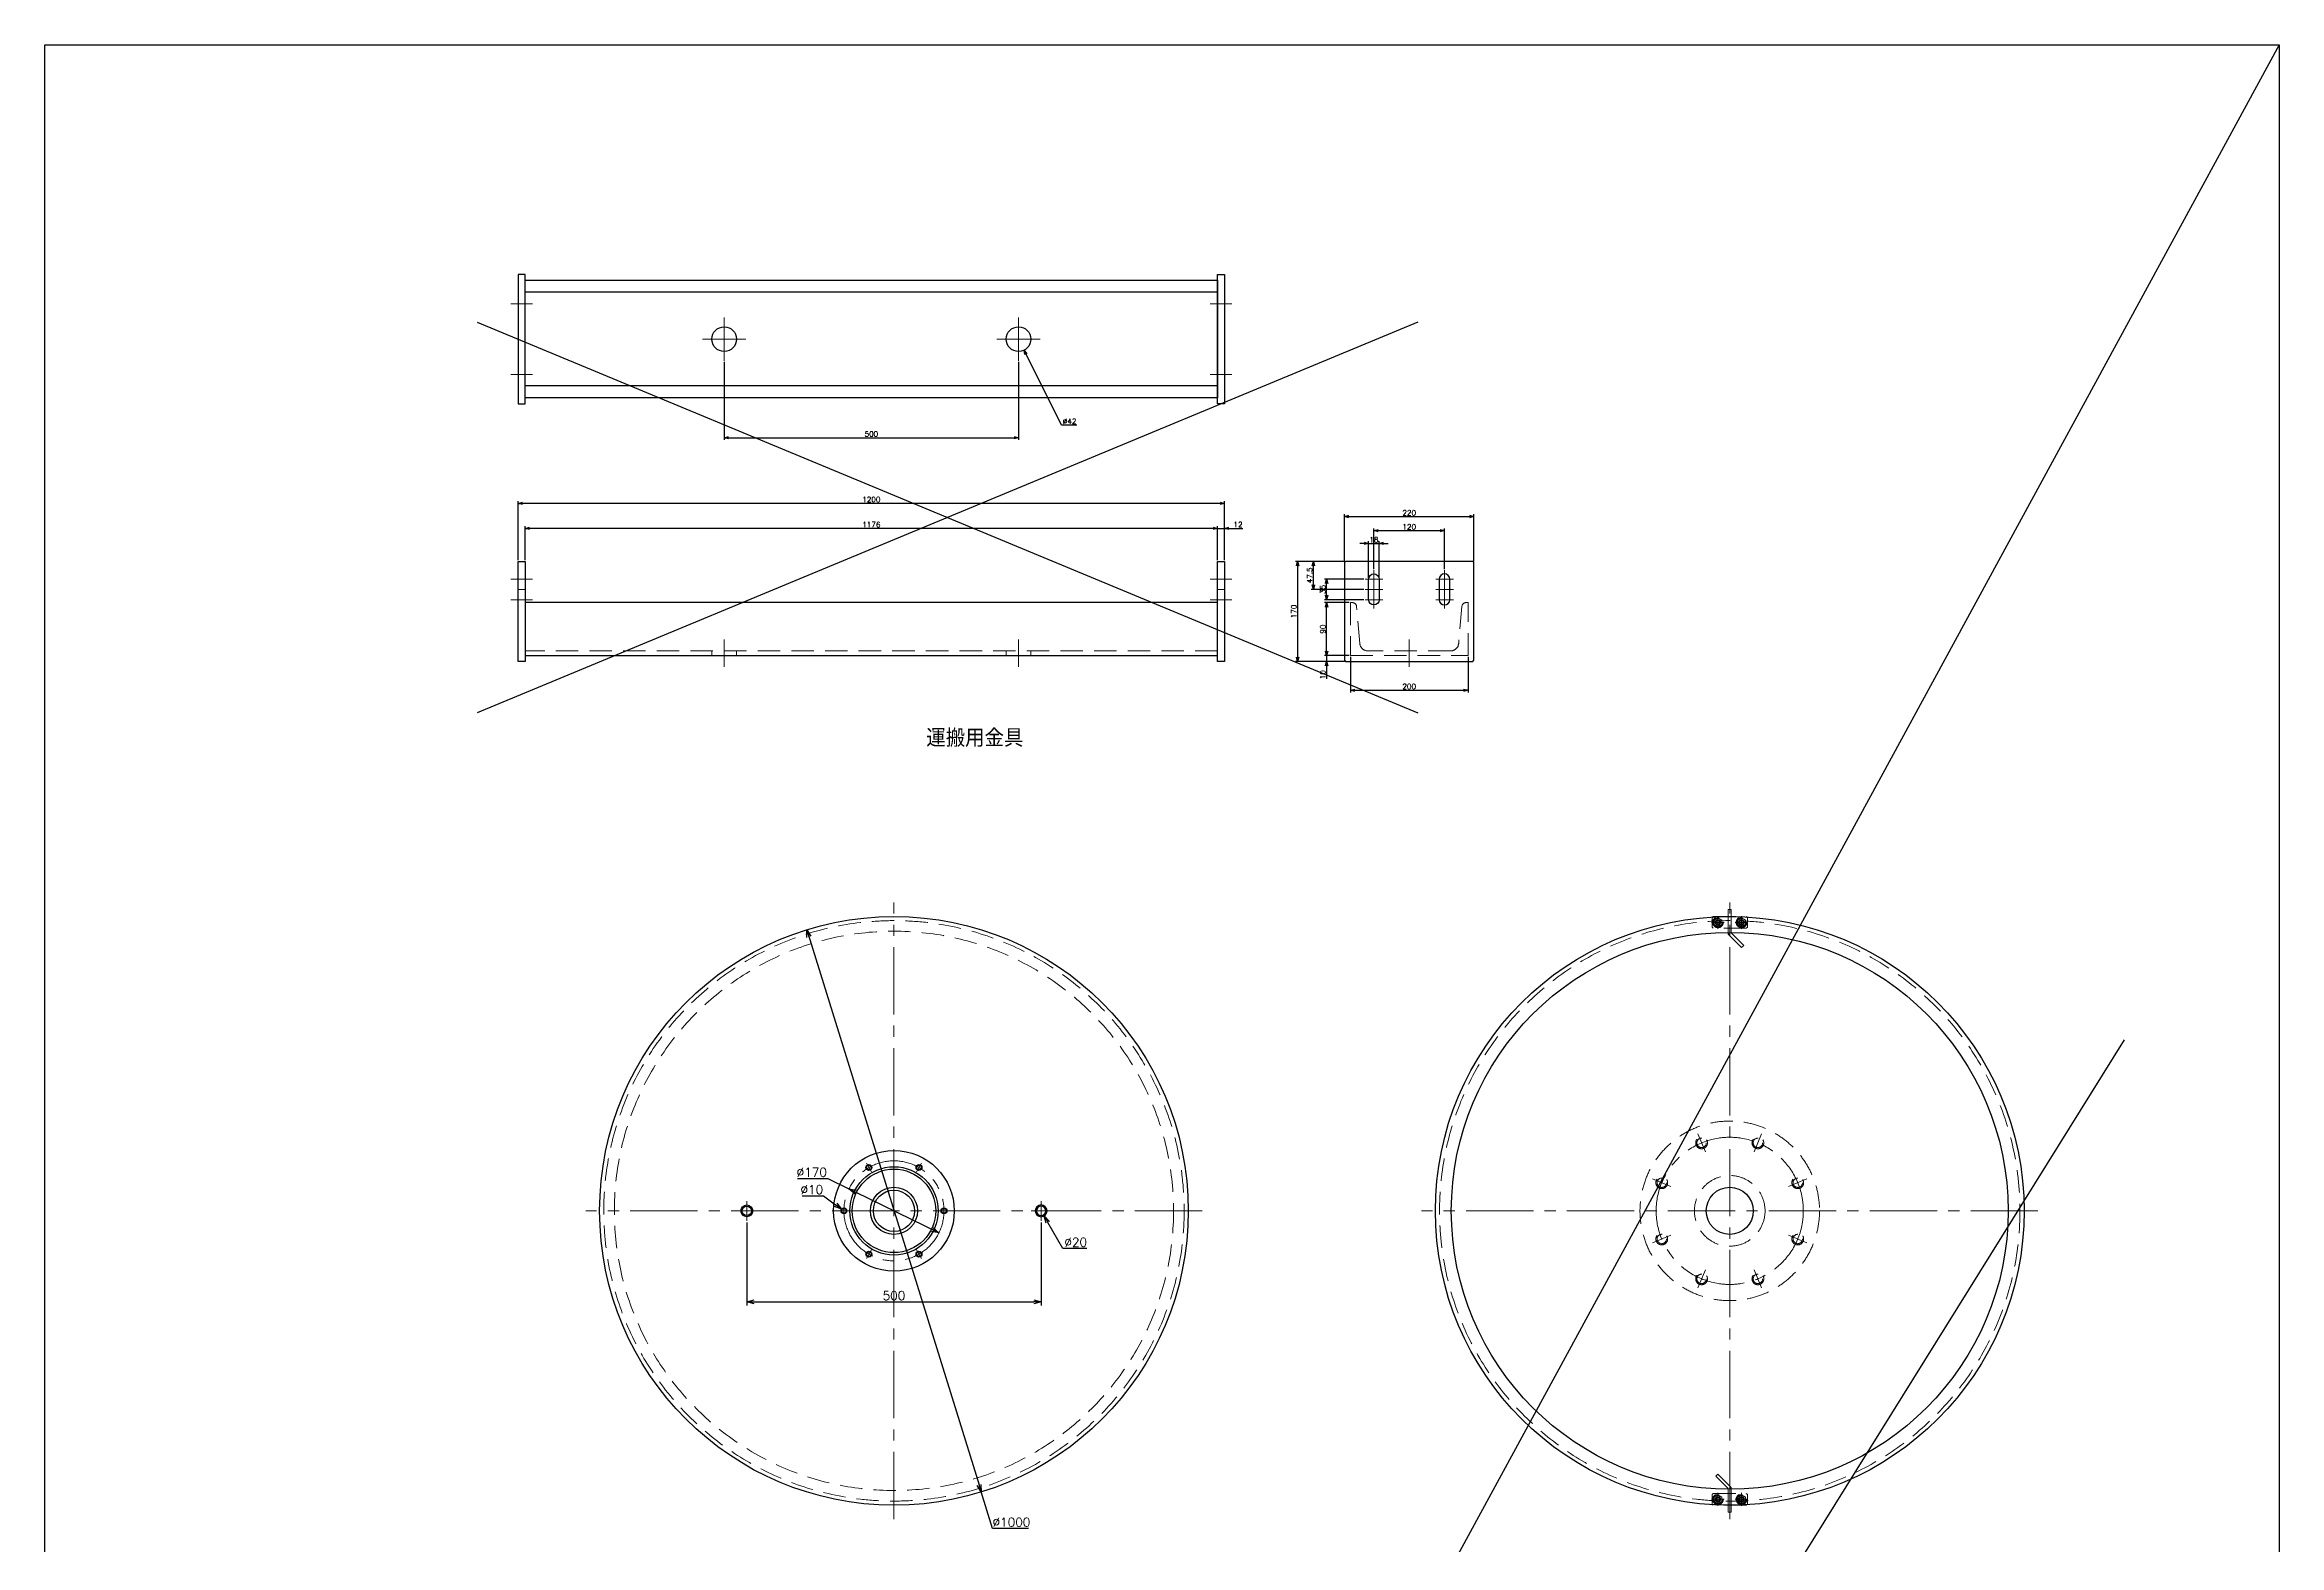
# Model space of a CAD drawing. Header units: millimetres. Extents: x -16130 to 36813, y -8099 to 27484.
# Drawn here: x -184 to 3612, y 20383 to 22932 of the extents above; entities that cross this region are included whole.
import ezdxf

# ---------------------------------------------------------------- set-up
doc = ezdxf.new("R2010")
doc.units = ezdxf.units.MM
doc.header["$LTSCALE"] = 6
doc.header["$PDMODE"] = 99
doc.header["$PDSIZE"] = 1
doc.linetypes.add('CENTER2', pattern=[28.575, 19.05, -3.175, 3.175, -3.175])
doc.linetypes.add('HIDDEN', pattern=[9.525, 6.35, -3.175])
for name, color, linetype, lineweight in [('04_HIDDEN', 2, 'HIDDEN', 13), ('05_CENTER', 4, 'CENTER2', 13), ('08_DIM', 3, 'Continuous', 13)]:
    doc.layers.add(name, color=color, linetype=linetype, lineweight=lineweight)
doc.layers.add('10_DRAFT', color=8, linetype='Continuous', lineweight=0, plot=False)
doc.styles.add('KSS_TXT', font='txt.shx', dxfattribs={"bigfont": 'extfont2.shx'})
doc.styles.add('KSS_TXT_L', font='txt.shx', dxfattribs={"height": 3, "bigfont": 'extfont2.shx'})
doc.dimstyles.new('KSS_DIM', dxfattribs={"dimtxt": 3, "dimasz": 2.5, "dimexe": 1.25, "dimexo": 0.625, "dimtad": 1, "dimdsep": 46, "dimtxsty": 'KSS_TXT', "dimblk": 'OPEN30', "dimcen": 0, "dimazin": 2, "dimtfac": 0.75, "dimtmove": 0, "dimatfit": 3, "dimldrblk": 'OPEN30', "dimfxl": 1, "dimtolj": 1, "dimarcsym": 0})
doc.dimstyles.new('KSS_DIM$3', dxfattribs={"dimtxt": 3, "dimasz": 2.5, "dimexe": 1.25, "dimexo": 0.625, "dimtad": 1, "dimtih": 1, "dimtoh": 1, "dimdsep": 46, "dimtxsty": 'KSS_TXT', "dimblk": 'OPEN30', "dimcen": 0, "dimazin": 2, "dimtfac": 0.75, "dimtofl": 0, "dimtmove": 0, "dimatfit": 3, "dimldrblk": 'OPEN30', "dimfxl": 1, "dimtolj": 1, "dimarcsym": 0})

# ---------------------------------------------------------------- blocks, each defined once
blk = doc.blocks.new('_Open30')
at = {"color": 0, "linetype": 'ByBlock', "lineweight": -2}
for p, q in [((-1, 0.27), (0, 0)), ((0, 0), (-1, -0.27)), ((0, 0), (-1, 0))]:
    blk.add_line(p, q, dxfattribs=at)
blk = doc.blocks.new('*D647')
at = {"layer": '08_DIM', "color": 0, "lineweight": -2, "transparency": 16777216}
for p, q in [((1110.5, 21428.8), (1403.3, 20485.7)), ((1426.2, 20411.9), (1407, 20473.7)), ((1487.5, 20411.9), (1426.2, 20411.9))]:
    blk.add_line(p, q, dxfattribs=at)
at = {"layer": 'Defpoints', "color": 0, "transparency": 16777216}
for p in [(1110.5, 21428.8), (1407, 20473.7)]:
    blk.add_point(p, dxfattribs=at)
at = {"layer": '08_DIM', "color": 0, "lineweight": -2, "transparency": 16777216, "xscale": 12.5, "yscale": 12.5, "zscale": 12.5}
for p, rotation in [((1110.5, 21428.8), 107.2473658590581), ((1407, 20473.7), 287.247365859058)]:
    blk.add_blockref('_Open30', p, dxfattribs=dict(at, rotation=rotation))
at = {"layer": '08_DIM', "color": 0, "transparency": 16777216, "insert": (1458.4, 20422.5), "char_height": 15, "attachment_point": 5, "style": 'KSS_TXT'}
blk.add_mtext('\\A1;%%C1000', dxfattribs=at)
blk = doc.blocks.new('A$C67FD2836_1_2_1')
at = {"color": 0, "linetype": 'CENTER2'}
for p, q in [((-10.8, 0), (10.8, 0)), ((0, -10.8), (0, 10.8))]:
    blk.add_line(p, q, dxfattribs=at)
at = {"color": 0}
for p, q in [((-7.5, 0), (-3.8, 6.5)), ((-3.8, -6.5), (-7.5, 0)), ((-3.8, 6.5), (3.8, 6.5)), ((3.8, 6.5), (7.5, 0)), ((7.5, 0), (3.8, -6.5)), ((3.8, -6.5), (-3.8, -6.5))]:
    blk.add_line(p, q, dxfattribs=at)
for radius in [9, 7.7]:
    blk.add_circle((0, 0), radius, dxfattribs=at)
at = {"layer": '10_DRAFT', "style": 'KSS_TXT_L'}
blk.add_text('BT-M8', height=0.3, dxfattribs=at).set_placement((-0.7, -0.5))
blk = doc.blocks.new('A$C59325ECD_1_1_1')
at = {"color": 0}
for p, q in [((42.7, 40.2), (23, 20.4)), ((-10, 22.5), (-22, 22.5)), ((-22, 22.5), (-22, 17.5)), ((-22, 17.5), (-10, 17.5)), ((10, 22.5), (15.9, 22.5)), ((15.9, 17.5), (10, 17.5))]:
    blk.add_line(p, q, dxfattribs=at)
blk.add_lwpolyline([(-8, 50), (8, 50), (10, 48), (10, -8), (8, -10), (-8, -10), (-10, -8), (-10, 48)], close=True, dxfattribs=at)
blk.add_lwpolyline([(19.5, 24), (39.2, 43.7), (42.7, 40.2)], dxfattribs=at)
for centre in [(0, 40), (0, 0)]:
    blk.add_circle(centre, 4.5, dxfattribs=at)
blk.add_arc((15.9, 27.5), 5, 270, 315)
blk.add_arc((15.9, 27.5), 10, 270, 315, dxfattribs=at)
at = {"layer": '04_HIDDEN'}
for p, q in [((-10, 22.5), (10, 22.5)), ((-10, 17.5), (10, 17.5))]:
    blk.add_line(p, q, dxfattribs=at)
at = {"layer": '05_CENTER'}
for p, q in [((7.3, 40), (-7.3, 40)), ((0, 32.7), (0, 47.3)), ((0, -7.3), (0, 7.3)), ((7.3, 0), (-7.3, 0))]:
    blk.add_line(p, q, dxfattribs=at)
at = {"layer": '10_DRAFT'}
for p, q in [((15.9, 22.5), (18, 22.5)), ((15.9, 17.5), (20.1, 17.5)), ((18, 22.5), (19.5, 24)), ((20.1, 17.5), (23, 20.4))]:
    blk.add_line(p, q, dxfattribs=at)
blk = doc.blocks.new('M8Tz_1_1_1')
at = {"color": 0}
for radius in [4, 3.25]:
    blk.add_circle((0, 0), radius, dxfattribs=at)
at = {"layer": '05_CENTER'}
for p, q in [((6.9, 0), (-6.9, 0)), ((0, -6.9), (0, 6.9))]:
    blk.add_line(p, q, dxfattribs=at)
blk = doc.blocks.new('A$C49A7493C_1_1_1')
at = {"color": 0}
for radius in [500, 473, 40]:
    blk.add_circle((0, 0), radius, dxfattribs=at)
at = {"layer": '04_HIDDEN'}
for centre, radius in [((0, 0), 493), ((0, 0), 152.5), ((-47.8, 115.5), 10), ((-47.8, 115.5), 8), ((47.8, 115.5), 10), ((47.8, 115.5), 8), ((-115.5, 47.8), 10), ((-115.5, 47.8), 8), ((0, 0), 60), ((115.5, 47.8), 10), ((115.5, 47.8), 8), ((-115.5, -47.8), 10), ((115.5, -47.8), 10), ((-115.5, -47.8), 8), ((115.5, -47.8), 8), ((-47.8, -115.5), 10), ((-47.8, -115.5), 8), ((47.8, -115.5), 10), ((47.8, -115.5), 8)]:
    blk.add_circle(centre, radius, dxfattribs=at)
at = {"layer": '05_CENTER'}
for p, q in [((0, -523.6), (0, 523.6)), ((-41.4, 100), (-54.2, 131)), ((41.4, 100), (54.2, 131)), ((-100, 41.4), (-131, 54.2)), ((100, 41.4), (131, 54.2)), ((523.6, 0), (-523.6, 0)), ((-100, -41.4), (-131, -54.2)), ((100, -41.4), (131, -54.2)), ((-41.4, -100), (-54.2, -131)), ((41.4, -100), (54.2, -131))]:
    blk.add_line(p, q, dxfattribs=at)
blk.add_circle((0, 0), 125, dxfattribs=at)
for p in [(-20, 490), (20, 490)]:
    blk.add_blockref('M8Tz_1_1_1', p)
at = {"xscale": -1, "rotation": 180}
for p in [(-20, -490), (20, -490)]:
    blk.add_blockref('M8Tz_1_1_1', p, dxfattribs=at)
blk = doc.blocks.new('M20Tz_1_1_1')
at = {"color": 0}
for radius in [10, 8]:
    blk.add_circle((0, 0), radius, dxfattribs=at)
at = {"layer": '05_CENTER'}
for p, q in [((16.7, 0), (-16.7, 0)), ((0, -16.7), (0, 16.7))]:
    blk.add_line(p, q, dxfattribs=at)
blk = doc.blocks.new('A$C12684119_1_1_1')
at = {"color": 0}
for centre, radius in [((0, 0), 500), ((0, 0), 102.5), ((-42.5, 73.6), 5), ((-42.5, 73.6), 4), ((42.5, 73.6), 5), ((42.5, 73.6), 4), ((0, 0), 75), ((0, 0), 70.9), ((0, 0), 40), ((-85, 0), 5), ((-85, 0), 4), ((0, 0), 35), ((85, 0), 5), ((85, 0), 4), ((-42.5, -73.6), 5), ((-42.5, -73.6), 4), ((42.5, -73.6), 5), ((42.5, -73.6), 4)]:
    blk.add_circle(centre, radius, dxfattribs=at)
at = {"layer": '04_HIDDEN'}
for radius in [493, 475]:
    blk.add_circle((0, 0), radius, dxfattribs=at)
at = {"layer": '05_CENTER'}
for p, q in [((0, -523.6), (0, 523.6)), ((-38.3, 66.4), (-46.7, 80.8)), ((38.3, 66.4), (46.7, 80.8)), ((523.6, 0), (-523.6, 0)), ((523.6, 0), (-523.6, 0)), ((-76.7, 0), (-93.3, 0)), ((76.7, 0), (93.3, 0)), ((-38.3, -66.4), (-46.7, -80.8)), ((38.3, -66.4), (46.7, -80.8))]:
    blk.add_line(p, q, dxfattribs=at)
blk.add_circle((0, 0), 85, dxfattribs=at)
blk.add_blockref('M20Tz_1_1_1', (-250, 0))
at = {"xscale": -1}
blk.add_blockref('M20Tz_1_1_1', (250, 0), dxfattribs=at)
blk = doc.blocks.new('*D2505')
at = {"layer": '08_DIM', "color": 0, "lineweight": -2, "transparency": 16777216}
for p, q in [((1008.8, 20931.4), (1008.8, 20790.3)), ((1508.8, 20931.4), (1508.8, 20790.3)), ((1021.3, 20796.5), (1496.3, 20796.5))]:
    blk.add_line(p, q, dxfattribs=at)
at = {"layer": 'Defpoints', "color": 0, "transparency": 16777216}
for p in [(1008.8, 20934.5), (1508.8, 20934.5), (1508.8, 20796.5)]:
    blk.add_point(p, dxfattribs=at)
at = {"layer": '08_DIM', "color": 0, "lineweight": -2, "transparency": 16777216, "xscale": 12.5, "yscale": 12.5, "zscale": 12.5, "rotation": 180}
blk.add_blockref('_Open30', (1008.8, 20796.5), dxfattribs=at)
at = {"layer": '08_DIM', "color": 0, "lineweight": -2, "transparency": 16777216, "xscale": 12.5, "yscale": 12.5, "zscale": 12.5}
blk.add_blockref('_Open30', (1508.8, 20796.5), dxfattribs=at)
at = {"layer": '08_DIM', "color": 0, "transparency": 16777216, "insert": (1258.8, 20807.2), "char_height": 15, "attachment_point": 5, "style": 'KSS_TXT'}
blk.add_mtext('\\A1;500', dxfattribs=at)
blk = doc.blocks.new('A$C41CC6CD7_1_1')
at = {"color": 0}
for points in [[(-588, -10), (-600, -10), (-600, 160), (-588, 160)], [(600, -10), (588, -10), (588, 160), (600, 160)], [(-588, 0), (588, 0), (588, 90), (-588, 90)]]:
    blk.add_lwpolyline(points, close=True, dxfattribs=at)
at = {"layer": '04_HIDDEN'}
for p, q in [((588, 8), (-588, 8)), ((-271, 0), (-271, 8)), ((-229, 0), (-229, 8)), ((229, 0), (229, 8)), ((271, 0), (271, 8))]:
    blk.add_line(p, q, dxfattribs=at)
at = {"layer": '05_CENTER'}
for p, q in [((-612.6, 130), (-575.6, 130)), ((575.4, 130), (612.4, 130)), ((-612.6, 95), (-575.6, 95)), ((575.4, 95), (612.4, 95)), ((-250, 27.2), (-250, -18.9)), ((250, 27.2), (250, -18.9))]:
    blk.add_line(p, q, dxfattribs=at)
at = {"layer": '10_DRAFT'}
for p, q in [((-600, 112.5), (-588, 112.5)), ((588, 112.5), (600, 112.5))]:
    blk.add_line(p, q, dxfattribs=at)
blk = doc.blocks.new('*D2543')
at = {"layer": '08_DIM', "color": 0, "lineweight": -2, "transparency": 16777216}
for p, q in [((2057.6, 22085), (2050.1, 22085)), ((2065.1, 22026.3), (2065.1, 22088.7)), ((2065.1, 22085), (2083.1, 22085)), ((2083.1, 22026.3), (2083.1, 22088.7)), ((2090.6, 22085), (2098.1, 22085))]:
    blk.add_line(p, q, dxfattribs=at)
at = {"layer": 'Defpoints', "color": 0, "transparency": 16777216}
for p in [(2083.1, 22085), (2065.1, 22024.4), (2083.1, 22024.4)]:
    blk.add_point(p, dxfattribs=at)
at = {"layer": '08_DIM', "color": 0, "lineweight": -2, "transparency": 16777216, "xscale": 7.5, "yscale": 7.5, "zscale": 7.5}
blk.add_blockref('_Open30', (2065.1, 22085), dxfattribs=at)
at = {"layer": '08_DIM', "color": 0, "lineweight": -2, "transparency": 16777216, "xscale": 7.5, "yscale": 7.5, "zscale": 7.5, "rotation": 180}
blk.add_blockref('_Open30', (2083.1, 22085), dxfattribs=at)
at = {"layer": '08_DIM', "color": 0, "transparency": 16777216, "insert": (2074.1, 22091.3), "char_height": 9, "attachment_point": 5, "style": 'KSS_TXT'}
blk.add_mtext('\\A1;18', dxfattribs=at)
blk = doc.blocks.new('*D2544')
at = {"layer": '08_DIM', "color": 0, "lineweight": -2, "transparency": 16777216}
for p, q in [((2074.1, 22041.3), (2074.1, 22110.5)), ((2081.6, 22106.8), (2186.6, 22106.8)), ((2194.1, 22041.3), (2194.1, 22110.5))]:
    blk.add_line(p, q, dxfattribs=at)
at = {"layer": 'Defpoints', "color": 0, "transparency": 16777216}
for p in [(2194.1, 22106.8), (2074.1, 22039.4), (2194.1, 22039.4)]:
    blk.add_point(p, dxfattribs=at)
at = {"layer": '08_DIM', "color": 0, "lineweight": -2, "transparency": 16777216, "xscale": 7.5, "yscale": 7.5, "zscale": 7.5, "rotation": 180}
blk.add_blockref('_Open30', (2074.1, 22106.8), dxfattribs=at)
at = {"layer": '08_DIM', "color": 0, "lineweight": -2, "transparency": 16777216, "xscale": 7.5, "yscale": 7.5, "zscale": 7.5}
blk.add_blockref('_Open30', (2194.1, 22106.8), dxfattribs=at)
at = {"layer": '08_DIM', "color": 0, "transparency": 16777216, "insert": (2134.1, 22113.1), "char_height": 9, "attachment_point": 5, "style": 'KSS_TXT'}
blk.add_mtext('\\A1;120', dxfattribs=at)
blk = doc.blocks.new('*D2545')
at = {"layer": '08_DIM', "color": 0, "lineweight": -2, "transparency": 16777216}
for p, q in [((2024.1, 22054.3), (2024.1, 22134.5)), ((2244.1, 22054.3), (2244.1, 22134.5)), ((2031.6, 22130.7), (2236.6, 22130.7))]:
    blk.add_line(p, q, dxfattribs=at)
at = {"layer": 'Defpoints', "color": 0, "transparency": 16777216}
for p in [(2244.1, 22130.7), (2024.1, 22052.4), (2244.1, 22052.4)]:
    blk.add_point(p, dxfattribs=at)
at = {"layer": '08_DIM', "color": 0, "lineweight": -2, "transparency": 16777216, "xscale": 7.5, "yscale": 7.5, "zscale": 7.5, "rotation": 180}
blk.add_blockref('_Open30', (2024.1, 22130.7), dxfattribs=at)
at = {"layer": '08_DIM', "color": 0, "lineweight": -2, "transparency": 16777216, "xscale": 7.5, "yscale": 7.5, "zscale": 7.5}
blk.add_blockref('_Open30', (2244.1, 22130.7), dxfattribs=at)
at = {"layer": '08_DIM', "color": 0, "transparency": 16777216, "insert": (2134.1, 22137.1), "char_height": 9, "attachment_point": 5, "style": 'KSS_TXT'}
blk.add_mtext('\\A1;220', dxfattribs=at)
blk = doc.blocks.new('*D2546')
at = {"layer": '08_DIM', "color": 0, "lineweight": -2, "transparency": 16777216}
for p, q in [((2057.3, 22024.4), (1990.1, 22024.4)), ((2057.3, 21989.4), (1990.1, 21989.4)), ((1993.8, 21996.9), (1993.8, 22016.9))]:
    blk.add_line(p, q, dxfattribs=at)
at = {"layer": 'Defpoints', "color": 0, "transparency": 16777216}
for p in [(1993.8, 22024.4), (2059.1, 22024.4), (2059.1, 21989.4)]:
    blk.add_point(p, dxfattribs=at)
at = {"layer": '08_DIM', "color": 0, "lineweight": -2, "transparency": 16777216, "xscale": 7.5, "yscale": 7.5, "zscale": 7.5}
for p, rotation in [((1993.8, 22024.4), 90), ((1993.8, 21989.4), 270)]:
    blk.add_blockref('_Open30', p, dxfattribs=dict(at, rotation=rotation))
at = {"layer": '08_DIM', "color": 0, "transparency": 16777216, "insert": (1987.4, 22006.9), "char_height": 9, "attachment_point": 5, "rotation": 90, "style": 'KSS_TXT'}
blk.add_mtext('\\A1;35', dxfattribs=at)
blk = doc.blocks.new('*D2547')
at = {"layer": '08_DIM', "color": 0, "lineweight": -2, "transparency": 16777216}
for p, q in [((2024.3, 22054.4), (1967.6, 22054.4)), ((1971.3, 22014.4), (1971.3, 22046.9)), ((2057.3, 22006.9), (1967.6, 22006.9))]:
    blk.add_line(p, q, dxfattribs=at)
at = {"layer": 'Defpoints', "color": 0, "transparency": 16777216}
for p in [(1971.3, 22054.4), (2026.1, 22054.4), (2059.1, 22006.9)]:
    blk.add_point(p, dxfattribs=at)
at = {"layer": '08_DIM', "color": 0, "lineweight": -2, "transparency": 16777216, "xscale": 7.5, "yscale": 7.5, "zscale": 7.5}
for p, rotation in [((1971.3, 22054.4), 90), ((1971.3, 22006.9), 270)]:
    blk.add_blockref('_Open30', p, dxfattribs=dict(at, rotation=rotation))
at = {"layer": '08_DIM', "color": 0, "transparency": 16777216, "insert": (1965, 22030.7), "char_height": 9, "attachment_point": 5, "rotation": 90, "style": 'KSS_TXT'}
blk.add_mtext('\\A1;47.5', dxfattribs=at)
blk = doc.blocks.new('*D2548')
at = {"layer": '08_DIM', "color": 0, "lineweight": -2, "transparency": 16777216}
for p, q in [((2024.3, 22054.4), (1940.7, 22054.4)), ((1944.4, 22046.9), (1944.4, 21891.9)), ((2024.3, 21884.4), (1940.7, 21884.4))]:
    blk.add_line(p, q, dxfattribs=at)
at = {"layer": 'Defpoints', "color": 0, "transparency": 16777216}
for p in [(2026.1, 22054.4), (1944.4, 21884.4), (2026.1, 21884.4)]:
    blk.add_point(p, dxfattribs=at)
at = {"layer": '08_DIM', "color": 0, "lineweight": -2, "transparency": 16777216, "xscale": 7.5, "yscale": 7.5, "zscale": 7.5}
for p, rotation in [((1944.4, 22054.4), 90), ((1944.4, 21884.4), 270)]:
    blk.add_blockref('_Open30', p, dxfattribs=dict(at, rotation=rotation))
at = {"layer": '08_DIM', "color": 0, "transparency": 16777216, "insert": (1938.1, 21969.4), "char_height": 9, "attachment_point": 5, "rotation": 90, "style": 'KSS_TXT'}
blk.add_mtext('\\A1;170', dxfattribs=at)
blk = doc.blocks.new('*D2549')
at = {"layer": '08_DIM', "color": 0, "lineweight": -2, "transparency": 16777216}
for p, q in [((1800.9, 22110.5), (1793.4, 22110.5)), ((1808.4, 22056.3), (1808.4, 22114.2)), ((1808.4, 22110.5), (1820.4, 22110.5)), ((1820.4, 22056.3), (1820.4, 22114.2)), ((1827.9, 22110.5), (1851.2, 22110.5))]:
    blk.add_line(p, q, dxfattribs=at)
at = {"layer": 'Defpoints', "color": 0, "transparency": 16777216}
for p in [(1820.4, 22110.5), (1808.4, 22054.4), (1820.4, 22054.4)]:
    blk.add_point(p, dxfattribs=at)
at = {"layer": '08_DIM', "color": 0, "lineweight": -2, "transparency": 16777216, "xscale": 7.5, "yscale": 7.5, "zscale": 7.5}
blk.add_blockref('_Open30', (1808.4, 22110.5), dxfattribs=at)
at = {"layer": '08_DIM', "color": 0, "lineweight": -2, "transparency": 16777216, "xscale": 7.5, "yscale": 7.5, "zscale": 7.5, "rotation": 180}
blk.add_blockref('_Open30', (1820.4, 22110.5), dxfattribs=at)
at = {"layer": '08_DIM', "color": 0, "transparency": 16777216, "insert": (1843.3, 22116.9), "char_height": 9, "attachment_point": 5, "style": 'KSS_TXT'}
blk.add_mtext('\\A1;12', dxfattribs=at)
blk = doc.blocks.new('*D2550')
at = {"layer": '08_DIM', "color": 0, "lineweight": -2, "transparency": 16777216}
for p, q in [((620.4, 22056.3), (620.4, 22156.9)), ((1812.9, 22153.1), (627.9, 22153.1)), ((1820.4, 22056.3), (1820.4, 22156.9))]:
    blk.add_line(p, q, dxfattribs=at)
at = {"layer": 'Defpoints', "color": 0, "transparency": 16777216}
for p in [(620.4, 22153.1), (620.4, 22054.4), (1820.4, 22054.4)]:
    blk.add_point(p, dxfattribs=at)
at = {"layer": '08_DIM', "color": 0, "lineweight": -2, "transparency": 16777216, "xscale": 7.5, "yscale": 7.5, "zscale": 7.5, "rotation": 180}
blk.add_blockref('_Open30', (620.4, 22153.1), dxfattribs=at)
at = {"layer": '08_DIM', "color": 0, "lineweight": -2, "transparency": 16777216, "xscale": 7.5, "yscale": 7.5, "zscale": 7.5}
blk.add_blockref('_Open30', (1820.4, 22153.1), dxfattribs=at)
at = {"layer": '08_DIM', "color": 0, "transparency": 16777216, "insert": (1220.4, 22159.5), "char_height": 9, "attachment_point": 5, "style": 'KSS_TXT'}
blk.add_mtext('\\A1;1200', dxfattribs=at)
blk = doc.blocks.new('*D2551')
at = {"layer": '08_DIM', "color": 0, "lineweight": -2, "transparency": 16777216}
for p, q in [((632.4, 22056.3), (632.4, 22114.2)), ((1800.9, 22110.5), (639.9, 22110.5)), ((1808.4, 22056.3), (1808.4, 22114.2))]:
    blk.add_line(p, q, dxfattribs=at)
at = {"layer": 'Defpoints', "color": 0, "transparency": 16777216}
for p in [(632.4, 22110.5), (632.4, 22054.4), (1808.4, 22054.4)]:
    blk.add_point(p, dxfattribs=at)
at = {"layer": '08_DIM', "color": 0, "lineweight": -2, "transparency": 16777216, "xscale": 7.5, "yscale": 7.5, "zscale": 7.5, "rotation": 180}
blk.add_blockref('_Open30', (632.4, 22110.5), dxfattribs=at)
at = {"layer": '08_DIM', "color": 0, "lineweight": -2, "transparency": 16777216, "xscale": 7.5, "yscale": 7.5, "zscale": 7.5}
blk.add_blockref('_Open30', (1808.4, 22110.5), dxfattribs=at)
at = {"layer": '08_DIM', "color": 0, "transparency": 16777216, "insert": (1220.4, 22116.9), "char_height": 9, "attachment_point": 5, "style": 'KSS_TXT'}
blk.add_mtext('\\A1;1176', dxfattribs=at)
blk = doc.blocks.new('*D2552')
at = {"layer": '08_DIM', "color": 0, "lineweight": -2, "transparency": 16777216}
for p, q in [((1993.8, 21901.9), (1993.8, 21909.4)), ((2032.3, 21894.4), (1990.1, 21894.4)), ((2024.3, 21884.4), (1990.1, 21884.4)), ((1993.8, 21894.4), (1993.8, 21884.4)), ((1993.8, 21876.9), (1993.8, 21854.8))]:
    blk.add_line(p, q, dxfattribs=at)
at = {"layer": 'Defpoints', "color": 0, "transparency": 16777216}
for p in [(1993.8, 21884.4), (2026.1, 21884.4), (2034.1, 21894.4)]:
    blk.add_point(p, dxfattribs=at)
at = {"layer": '08_DIM', "color": 0, "lineweight": -2, "transparency": 16777216, "xscale": 7.5, "yscale": 7.5, "zscale": 7.5}
for p, rotation in [((1993.8, 21894.4), 270), ((1993.8, 21884.4), 90)]:
    blk.add_blockref('_Open30', p, dxfattribs=dict(at, rotation=rotation))
at = {"layer": '08_DIM', "color": 0, "transparency": 16777216, "insert": (1987.4, 21862.1), "char_height": 9, "attachment_point": 5, "rotation": 90, "style": 'KSS_TXT'}
blk.add_mtext('\\A1;10', dxfattribs=at)
blk = doc.blocks.new('*D2553')
at = {"layer": '08_DIM', "color": 0, "lineweight": -2, "transparency": 16777216}
for p, q in [((2032.3, 21984.4), (1990.1, 21984.4)), ((1993.8, 21901.9), (1993.8, 21976.9)), ((2032.3, 21894.4), (1990.1, 21894.4))]:
    blk.add_line(p, q, dxfattribs=at)
at = {"layer": 'Defpoints', "color": 0, "transparency": 16777216}
for p in [(1993.8, 21984.4), (2034.1, 21984.4), (2034.1, 21894.4)]:
    blk.add_point(p, dxfattribs=at)
at = {"layer": '08_DIM', "color": 0, "lineweight": -2, "transparency": 16777216, "xscale": 7.5, "yscale": 7.5, "zscale": 7.5}
for p, rotation in [((1993.8, 21984.4), 90), ((1993.8, 21894.4), 270)]:
    blk.add_blockref('_Open30', p, dxfattribs=dict(at, rotation=rotation))
at = {"layer": '08_DIM', "color": 0, "transparency": 16777216, "insert": (1987.4, 21939.4), "char_height": 9, "attachment_point": 5, "rotation": 90, "style": 'KSS_TXT'}
blk.add_mtext('\\A1;90', dxfattribs=at)
blk = doc.blocks.new('*D2554')
at = {"layer": '08_DIM', "color": 0, "lineweight": -2, "transparency": 16777216}
for p, q in [((2034.1, 21892.5), (2034.1, 21831.8)), ((2234.1, 21892.5), (2234.1, 21831.8)), ((2041.6, 21835.6), (2226.6, 21835.6))]:
    blk.add_line(p, q, dxfattribs=at)
at = {"layer": 'Defpoints', "color": 0, "transparency": 16777216}
for p in [(2034.1, 21894.4), (2234.1, 21894.4), (2234.1, 21835.6)]:
    blk.add_point(p, dxfattribs=at)
at = {"layer": '08_DIM', "color": 0, "lineweight": -2, "transparency": 16777216, "xscale": 7.5, "yscale": 7.5, "zscale": 7.5, "rotation": 180}
blk.add_blockref('_Open30', (2034.1, 21835.6), dxfattribs=at)
at = {"layer": '08_DIM', "color": 0, "lineweight": -2, "transparency": 16777216, "xscale": 7.5, "yscale": 7.5, "zscale": 7.5}
blk.add_blockref('_Open30', (2234.1, 21835.6), dxfattribs=at)
at = {"layer": '08_DIM', "color": 0, "transparency": 16777216, "insert": (2134.1, 21841.9), "char_height": 9, "attachment_point": 5, "style": 'KSS_TXT'}
blk.add_mtext('\\A1;200', dxfattribs=at)
blk = doc.blocks.new('A$C65396B98_1_1')
at = {"color": 0}
for p, q in [((-96.5, 90), (-100, 90)), ((-100, 90), (-100, 0)), ((-84, 20.8), (-89.5, 83.6)), ((89.5, 83.6), (84, 20.8)), ((100, 90), (96.5, 90)), ((100, 0), (100, 90)), ((-100, 0), (100, 0)), ((70.1, 8), (-70.1, 8))]:
    blk.add_line(p, q, dxfattribs=at)
for centre, radius, start, end in [((-96.5, 83), 7, 5, 90), ((96.5, 83), 7, 90, 175), ((-70.1, 22), 14, 185, 270), ((70.1, 22), 14, 270, 355)]:
    blk.add_arc(centre, radius, start, end, dxfattribs=at)
blk = doc.blocks.new('A$C01037D81_1_1')
at = {"color": 0}
blk.add_lwpolyline([(-108, -10), (108, -10), (110, -8), (110, 158), (108, 160), (-108, 160), (-110, 158), (-110, -8)], close=True, dxfattribs=at)
for points in [[(-51, 130), (-51, 95, -1), (-69, 95), (-69, 130, -1)], [(51, 130), (51, 95, 1), (69, 95), (69, 130, 1)]]:
    blk.add_lwpolyline(points, format="xyb", close=True, dxfattribs=at)
at = {"layer": '05_CENTER'}
for p, q in [((-45, 130), (-75, 130)), ((-60, 80), (-60, 145)), ((45, 130), (75, 130)), ((60, 80), (60, 145)), ((-45, 112.5), (-75, 112.5)), ((-45, 95), (-75, 95)), ((45, 112.5), (75, 112.5)), ((45, 95), (75, 95)), ((0, 27.2), (0, -18.9))]:
    blk.add_line(p, q, dxfattribs=at)
at = {"layer": '04_HIDDEN'}
blk.add_blockref('A$C65396B98_1_1', (0, 0), dxfattribs=at)
blk = doc.blocks.new('A$C486E3A66_1_1')
at = {"color": 0}
for p, q in [((-12, 79.5), (-1188, 79.5)), ((-12, -79.5), (-1188, -79.5))]:
    blk.add_line(p, q, dxfattribs=at)
for points in [[(-1200, -110), (-1188, -110), (-1188, 110), (-1200, 110)], [(0, -110), (-12, -110), (-12, 110), (0, 110)]]:
    blk.add_lwpolyline(points, close=True)
blk.add_lwpolyline([(-1188, 100), (-12, 100), (-12, -100), (-1188, -100)], close=True, dxfattribs=at)
for centre in [(-850, 0), (-350, 0)]:
    blk.add_circle(centre, 21, dxfattribs=at)
at = {"layer": '05_CENTER'}
for p, q in [((-1175.4, 60), (-1212.4, 60)), ((-24.6, 60), (12.4, 60)), ((-850, -36.9), (-850, 36.9)), ((-350, -36.9), (-350, 36.9)), ((-813.1, 0), (-886.9, 0)), ((-386.9, 0), (-313.1, 0)), ((-1175.4, -60), (-1212.4, -60)), ((-24.6, -60), (12.4, -60))]:
    blk.add_line(p, q, dxfattribs=at)
blk = doc.blocks.new('*D2555')
at = {"layer": '08_DIM', "color": 0, "lineweight": -2, "transparency": 16777216}
for p, q in [((970.4, 22393.3), (970.4, 22260.8)), ((1470.4, 22393.3), (1470.4, 22260.8)), ((977.9, 22264.5), (1462.9, 22264.5))]:
    blk.add_line(p, q, dxfattribs=at)
at = {"layer": 'Defpoints', "color": 0, "transparency": 16777216}
for p in [(970.4, 22395.1), (1470.4, 22395.1), (1470.4, 22264.5)]:
    blk.add_point(p, dxfattribs=at)
at = {"layer": '08_DIM', "color": 0, "lineweight": -2, "transparency": 16777216, "xscale": 7.5, "yscale": 7.5, "zscale": 7.5, "rotation": 180}
blk.add_blockref('_Open30', (970.4, 22264.5), dxfattribs=at)
at = {"layer": '08_DIM', "color": 0, "lineweight": -2, "transparency": 16777216, "xscale": 7.5, "yscale": 7.5, "zscale": 7.5}
blk.add_blockref('_Open30', (1470.4, 22264.5), dxfattribs=at)
at = {"layer": '08_DIM', "color": 0, "transparency": 16777216, "insert": (1220.4, 22270.9), "char_height": 9, "attachment_point": 5, "style": 'KSS_TXT'}
blk.add_mtext('\\A1;500', dxfattribs=at)
blk = doc.blocks.new('*D2556')
at = {"layer": '08_DIM', "color": 0, "lineweight": -2, "transparency": 16777216}
for p, q in [((1543.3, 22286), (1483.1, 22406.6)), ((1569.2, 22286), (1543.3, 22286))]:
    blk.add_line(p, q, dxfattribs=at)
at = {"layer": 'Defpoints', "color": 0, "transparency": 16777216}
for p in [(1461, 22450.8), (1479.8, 22413.3)]:
    blk.add_point(p, dxfattribs=at)
at = {"layer": '08_DIM', "color": 0, "lineweight": -2, "transparency": 16777216, "xscale": 7.5, "yscale": 7.5, "zscale": 7.5, "rotation": 116.5284424178198}
blk.add_blockref('_Open30', (1479.8, 22413.3), dxfattribs=at)
at = {"layer": '08_DIM', "color": 0, "transparency": 16777216, "insert": (1557.2, 22292.4), "char_height": 9, "attachment_point": 5, "style": 'KSS_TXT'}
blk.add_mtext('\\A1;%%C42', dxfattribs=at)
blk = doc.blocks.new('*D3173')
at = {"layer": '08_DIM', "color": 0, "linetype": 'ByBlock', "lineweight": -2, "transparency": 16777216}
for p, q in [((1095.2, 21006.2), (1146.4, 21006.2)), ((1146.4, 21006.2), (1182.4, 20988.6)), ((1335.1, 20913.9), (1193.7, 20983.1))]:
    blk.add_line(p, q, dxfattribs=at)
at = {"layer": 'Defpoints', "color": 0, "transparency": 16777216}
for p in [(1182.4, 20988.6), (1335.1, 20913.9)]:
    blk.add_point(p, dxfattribs=at)
at = {"layer": '08_DIM', "color": 0, "lineweight": -2, "transparency": 16777216, "xscale": 12.5, "yscale": 12.5, "zscale": 12.5}
for p, rotation in [((1182.4, 20988.6), 153.9417759302254), ((1335.1, 20913.9), 333.9417759302253)]:
    blk.add_blockref('_Open30', p, dxfattribs=dict(at, rotation=rotation))
at = {"layer": '08_DIM', "color": 0, "transparency": 16777216, "insert": (1119.2, 21016.8), "char_height": 15, "attachment_point": 5, "style": 'KSS_TXT'}
blk.add_mtext('\\A1;%%C170', dxfattribs=at)
blk = doc.blocks.new('*D3174')
at = {"layer": '08_DIM', "color": 0, "lineweight": -2, "transparency": 16777216}
for p, q in [((1102.6, 20976.7), (1138.9, 20976.7)), ((1138.9, 20976.7), (1159.6, 20961.5))]:
    blk.add_line(p, q, dxfattribs=at)
at = {"layer": 'Defpoints', "color": 0, "transparency": 16777216}
for p in [(1169.7, 20954.2), (1177.8, 20948.3)]:
    blk.add_point(p, dxfattribs=at)
at = {"layer": '08_DIM', "color": 0, "lineweight": -2, "transparency": 16777216, "xscale": 12.5, "yscale": 12.5, "zscale": 12.5, "rotation": 323.974607409965}
blk.add_blockref('_Open30', (1169.7, 20954.2), dxfattribs=at)
at = {"layer": '08_DIM', "color": 0, "transparency": 16777216, "insert": (1119.2, 20987.3), "char_height": 15, "attachment_point": 5, "style": 'KSS_TXT'}
blk.add_mtext('\\A1;%%C10', dxfattribs=at)
blk = doc.blocks.new('*D4094')
at = {"layer": '08_DIM', "color": 0, "lineweight": -2, "transparency": 16777216}
for p, q in [((1545.4, 20887.3), (1520, 20931.7)), ((1586.7, 20887.3), (1545.4, 20887.3))]:
    blk.add_line(p, q, dxfattribs=at)
at = {"layer": 'Defpoints', "color": 0, "transparency": 16777216}
for p in [(1503.8, 20959.9), (1513.8, 20942.6)]:
    blk.add_point(p, dxfattribs=at)
at = {"layer": '08_DIM', "color": 0, "lineweight": -2, "transparency": 16777216, "xscale": 12.5, "yscale": 12.5, "zscale": 12.5, "rotation": 119.7934892989972}
blk.add_blockref('_Open30', (1513.8, 20942.6), dxfattribs=at)
at = {"layer": '08_DIM', "color": 0, "transparency": 16777216, "insert": (1567.6, 20897.9), "char_height": 15, "attachment_point": 5, "style": 'KSS_TXT'}
blk.add_mtext('\\A1;%%C20', dxfattribs=at)

msp = doc.modelspace()

# ---------------------------------------------------------------- linework, layer by layer
at = {"color": 2}
for p, q in [((3612.24504, 22932.18169), (-183.96635, 15955.11805)), ((3348.54958, 21241.84313), (431.57415, 16555.59094))]:
    msp.add_line(p, q, dxfattribs=at)
at = {"color": 1}
for p, q in [((2148.88478, 22460.7373), (550.53525, 21797.36514)), ((550.53525, 22460.7373), (2148.88478, 21797.36514))]:
    msp.add_line(p, q, dxfattribs=at)
at = {"color": 2}
msp.add_lwpolyline([(-183.96635, 22932.18169), (3612.24504, 22932.18169), (3612.24504, 15955.11805), (-183.96635, 15955.11805)], close=True, dxfattribs=at)

# ---------------------------------------------------------------- block references
for name, p in [('A$C486E3A66_1_1', (1820.41213, 22432.05091)), ('A$C41CC6CD7_1_1', (1220.41213, 21894.425)), ('A$C01037D81_1_1', (2134.13034, 21894.425)), ('A$C12684119_1_1_1', (1258.78198, 20951.2549)), ('A$C49A7493C_1_1_1', (2678.64232, 20951.2549))]:
    msp.add_blockref(name, p)
at = {"layer": '04_HIDDEN'}
for name, p, rotation in [('A$C67FD2836_1_2_1', (2658.64232, 21441.2549), 270), ('A$C59325ECD_1_1_1', (2658.64232, 21441.2549), 270), ('A$C67FD2836_1_2_1', (2698.64232, 21441.2549), 270), ('A$C59325ECD_1_1_1', (2698.64232, 20461.2549), 89.99999999999999), ('A$C67FD2836_1_2_1', (2658.64232, 20461.2549), 89.99999999999999), ('A$C67FD2836_1_2_1', (2698.64232, 20461.2549), 89.99999999999999)]:
    msp.add_blockref(name, p, dxfattribs=dict(at, rotation=rotation))

# ---------------------------------------------------------------- texts
at = {"layer": '08_DIM', "color": 6, "style": 'KSS_TXT'}
msp.add_text('運搬用金具', height=30, dxfattribs=at).set_placement((1313.67562, 21739.48468))

# ---------------------------------------------------------------- dimensions: what is measured, and where the dimension line sits
at = {"layer": '08_DIM'}
for p1, p2, override, picture, middle in [((1461.03265, 22450.83988), (1479.79162, 22413.26195), {"dimscale": 3, "dimpost": '%%C<>'}, '*D2556', (1557.20764, 22285.97664)), ((1110.53314, 21428.77169), (1407.03081, 20473.73811), {"dimscale": 5, "dimpost": '%%C<>', "dimtix": 1, "dimatfit": 2, "dimarcsym": 1}, '*D647', (1458.41528, 20411.90371)), ((1335.14156, 20913.91574), (1182.42239, 20988.59406), {"dimscale": 5, "dimpost": '%%C<>', "dimtix": 1, "dimatfit": 2, "dimfxl": 1.2}, '*D3173', (1119.2185, 21006.20575)), ((1177.82576, 20948.31418), (1169.73819, 20954.19562), {"dimscale": 5, "dimpost": '%%C<>'}, '*D3174', (1119.16667, 20976.65509))]:
    dim = msp.add_diameter_dim_2p(p1=p1, p2=p2, dimstyle='KSS_DIM$3', override=override, dxfattribs=at)
    dim.commit()
    dim.dimension.update_dxf_attribs({"geometry": picture, "text_midpoint": middle, "dimtype": 163})
for base, p1, p2, override, picture, middle in [((1470.41213, 22264.51095), (970.41213, 22395.14999), (1470.41213, 22395.14999), {"dimscale": 3}, '*D2555', (1220.41213, 22270.8922)), ((620.41213, 22153.12081), (1820.41213, 22054.425), (620.41213, 22054.425), {"dimscale": 3}, '*D2550', (1220.41213, 22159.49581)), ((2244.13034, 22130.70255), (2024.13034, 22052.425), (2244.13034, 22052.425), {"dimscale": 3}, '*D2545', (2134.13034, 22137.07755)), ((632.41213, 22110.48171), (1808.41213, 22054.425), (632.41213, 22054.425), {"dimscale": 3}, '*D2551', (1220.41213, 22116.85671)), ((2083.13034, 22084.97185), (2065.13034, 22024.425), (2083.13034, 22024.425), {"dimscale": 3}, '*D2543', (2074.13034, 22091.34685)), ((2194.13034, 22106.76871), (2074.13034, 22039.425), (2194.13034, 22039.425), {"dimscale": 3}, '*D2544', (2134.13034, 22113.14371)), ((2234.13034, 21835.56263), (2034.13034, 21894.425), (2234.13034, 21894.425), {"dimscale": 3}, '*D2554', (2134.13034, 21841.93763)), ((1508.78198, 20796.54021), (1008.78198, 20934.51318), (1508.78198, 20934.51318), {"dimscale": 5}, '*D2505', (1258.78198, 20807.17562))]:
    dim = msp.add_linear_dim(base=base, p1=p1, p2=p2, dimstyle='KSS_DIM', override=override, dxfattribs=at)
    dim.commit()
    dim.dimension.update_dxf_attribs({"geometry": picture, "text_midpoint": middle})
at = {"layer": '08_DIM', "color": 1}
dim = msp.add_linear_dim(base=(1820.41213, 22110.48171), p1=(1808.41213, 22054.425), p2=(1820.41213, 22054.425), dimstyle='KSS_DIM', override={"dimscale": 3}, dxfattribs=at)
dim.commit()
dim.dimension.update_dxf_attribs({"geometry": '*D2549', "text_midpoint": (1843.28713, 22116.85671)})
at = {"layer": '08_DIM'}
for base, p1, p2, picture, middle in [((1944.44206, 21884.425), (2026.13034, 22054.425), (2026.13034, 21884.425), '*D2548', (1938.06706, 21969.425)), ((1971.33753, 22054.425), (2059.13034, 22006.925), (2026.13034, 22054.425), '*D2547', (1964.95628, 22030.675)), ((1993.8119, 22024.425), (2059.13034, 21989.425), (2059.13034, 22024.425), '*D2546', (1987.43065, 22006.925)), ((1993.8119, 21984.425), (2034.13034, 21894.425), (2034.13034, 21984.425), '*D2553', (1987.4369, 21939.425)), ((1993.8119, 21884.425), (2034.13034, 21894.425), (2026.13034, 21884.425), '*D2552', (1987.4369, 21862.1125))]:
    dim = msp.add_linear_dim(base=base, p1=p1, p2=p2, angle=90, dimstyle='KSS_DIM', override={"dimscale": 3}, dxfattribs=at)
    dim.commit()
    dim.dimension.update_dxf_attribs({"geometry": picture, "text_midpoint": middle})
at = {"layer": '08_DIM', "color": 1}
dim = msp.add_diameter_dim_2p(p1=(1503.81322, 20959.93312), p2=(1513.75073, 20942.57668), dimstyle='KSS_DIM$3', override={"dimscale": 5, "dimpost": '%%C<>'}, dxfattribs=at)
dim.commit()
dim.dimension.update_dxf_attribs({"geometry": '*D4094', "text_midpoint": (1567.60075, 20887.27623), "dimtype": 163})

doc.saveas('drawing.dxf')
